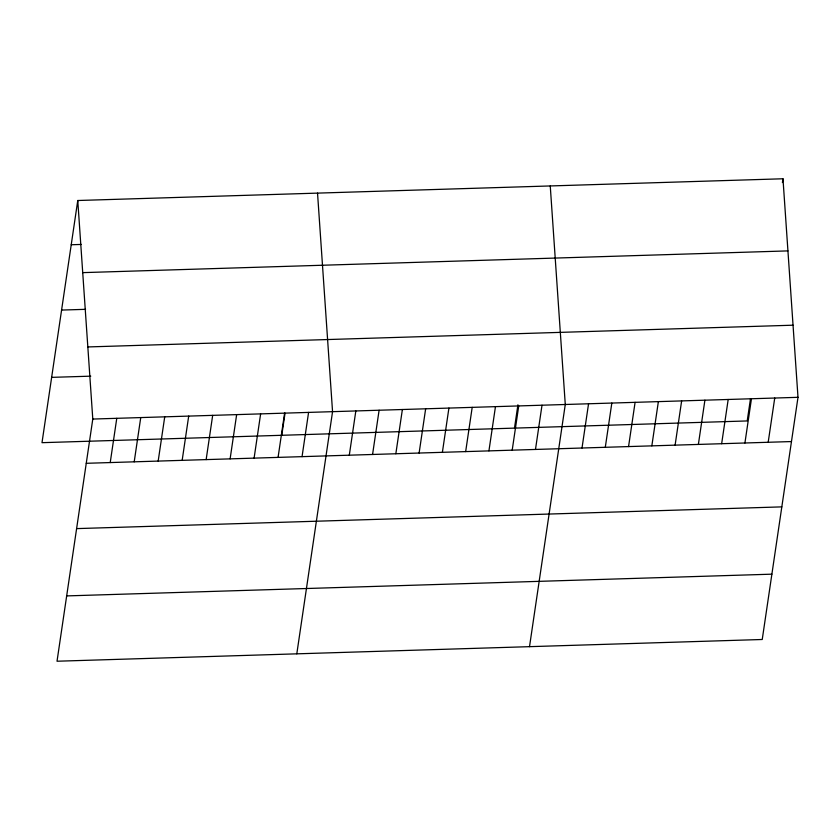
<?xml version="1.0" encoding="UTF-8"?>
<svg xmlns="http://www.w3.org/2000/svg" width="840" height="840" viewBox="0 0 840 840"><rect width="100%" height="100%" fill="white"/><g stroke="black" fill="none" stroke-linecap="round" stroke-linejoin="round"><path stroke-width="1.26" d="M77.763 200.508L92.789 419.055L57.026 661.227L762.237 639.492L798 397.32L782.975 178.773L77.763 200.508L42 442.68L747.212 420.945L750.488 398.78M110.229 462.556L116.77 418.32M134.211 461.822L140.742 417.575M158.183 461.087L164.724 416.84M182.165 460.341L188.696 416.105M206.147 459.606L212.678 415.359M230.118 458.861L236.649 414.624M254.1 458.126L260.631 413.879M278.072 457.391L284.603 413.144M281.768 435.288L285.044 413.133M302.054 456.645L308.584 412.409M296.804 653.835L332.556 411.663L317.531 193.116M349.304 455.196L355.834 410.949M372.572 454.471L379.103 410.235M395.84 453.757L402.381 409.511M419.118 453.044L425.649 408.796M442.386 452.319L448.917 408.082M465.665 451.605L472.195 407.358M488.933 450.891L495.464 406.644M514.49 428.117L517.933 404.786M512.201 450.167L518.731 405.93M535.479 449.453L542.01 405.206M529.515 646.663L565.278 404.492L550.252 185.945M582.015 448.014L588.557 403.778M605.294 447.3L611.825 403.064M628.562 446.586L635.093 402.339M651.84 445.862L658.371 401.625M675.108 445.147L681.639 400.911M698.376 444.433L704.907 400.187M721.654 443.709L728.186 399.473M782.408 182.564L782.975 178.773M744.923 442.995L751.453 398.758M768.191 442.281L774.732 398.034M71.232 244.755L81.323 244.44M82.719 272.632L787.931 250.898M61.583 310.065L85.564 309.33M87.833 346.941L793.044 325.195M51.65 377.36L90.762 376.163M92.789 419.055L798 397.32M86.258 463.302L791.469 441.556M76.608 528.612L781.82 506.877M66.675 595.907L771.887 574.172"/></g></svg>
